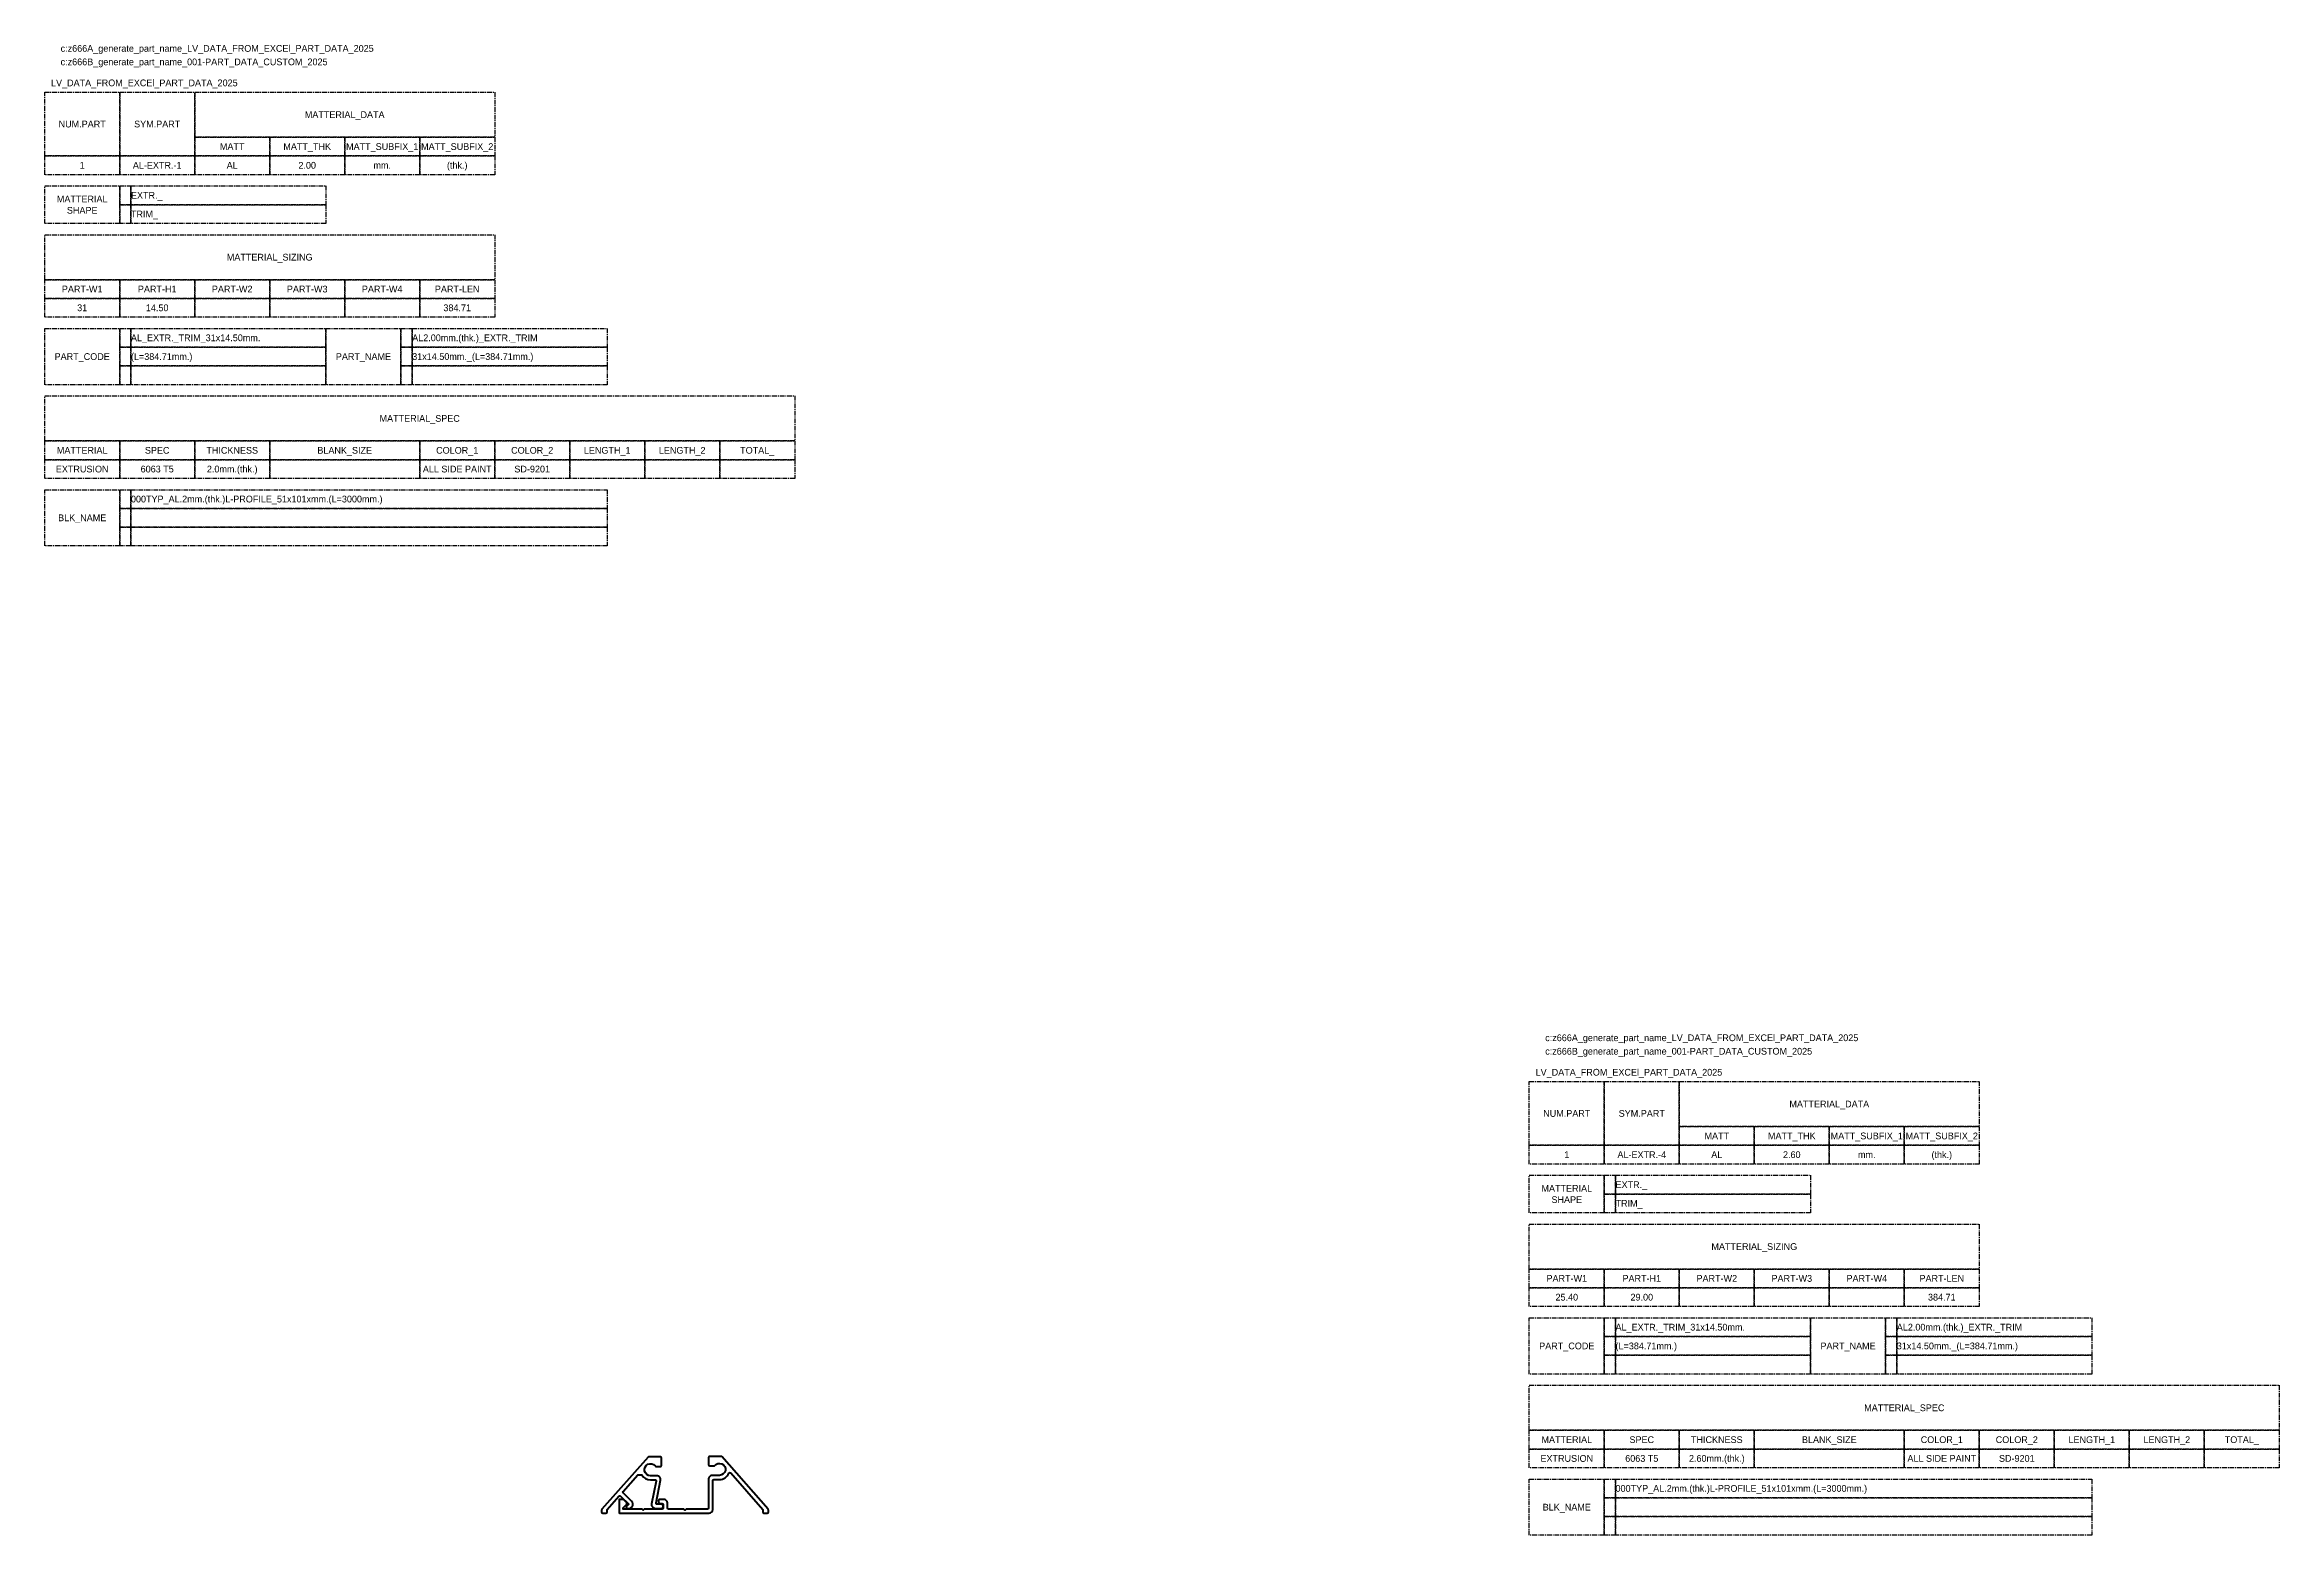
# Model space of a CAD drawing. Header units: millimetres. Extents: x -244126 to 368105, y -173968 to 259060.
# Drawn here: x 13045 to 13641, y 4153 to 4551 of the extents above; entities that cross this region are included whole.
import ezdxf
from ezdxf.enums import TextEntityAlignment as Align

# ---------------------------------------------------------------- set-up
doc = ezdxf.new("R2010")
doc.units = ezdxf.units.MM
doc.header["$MEASUREMENT"] = 0
doc.linetypes.add('CENTER', pattern=[2, 1.25, -0.25, 0.25, -0.25])
doc.layers.add('000 - GRID', color=8, linetype='CENTER')
doc.layers.add('002 - STRUCTURAL STEEL', color=4, linetype='Continuous')
doc.layers.add('SECTION', color=250, linetype='Continuous', lineweight=40)
doc.styles.add('TA', font='Cordia New.ttf', dxfattribs={"height": 4.5})

# ---------------------------------------------------------------- blocks, each defined once
blk = doc.blocks.new('*U3044')
at = {"layer": '002 - STRUCTURAL STEEL', "color": 0, "linetype": 'ByBlock'}
blk.add_lwpolyline([(0, 17), (20, 17), (20, 0), (0, 0)], close=True, dxfattribs=at)
blk = doc.blocks.new('*U4914')
at = {"layer": '002 - STRUCTURAL STEEL', "color": 0, "linetype": 'ByBlock'}
blk.add_lwpolyline([(0, 5), (20, 5), (20, 0), (0, 0)], close=True, dxfattribs=at)
blk = doc.blocks.new('*U72')
at = {"layer": '002 - STRUCTURAL STEEL', "color": 0, "linetype": 'ByBlock'}
blk.add_lwpolyline([(0, 12), (80, 12), (80, 0), (0, 0)], close=True, dxfattribs=at)
blk = doc.blocks.new('*U70')
at = {"layer": '002 - STRUCTURAL STEEL', "color": 0, "linetype": 'ByBlock'}
blk.add_lwpolyline([(0, 10), (20, 10), (20, 0), (0, 0)], close=True, dxfattribs=at)
blk = doc.blocks.new('*U71')
at = {"layer": '002 - STRUCTURAL STEEL', "color": 0, "linetype": 'ByBlock'}
blk.add_lwpolyline([(0, 12), (120, 12), (120, 0), (0, 0)], close=True, dxfattribs=at)
blk = doc.blocks.new('*U73')
at = {"layer": '002 - STRUCTURAL STEEL', "color": 0, "linetype": 'ByBlock'}
blk.add_lwpolyline([(0, 15), (20, 15), (20, 0), (0, 0)], close=True, dxfattribs=at)
blk = doc.blocks.new('*U68')
at = {"layer": '002 - STRUCTURAL STEEL', "color": 0, "linetype": 'ByBlock'}
blk.add_lwpolyline([(0, 5), (52, 5), (52, 0), (0, 0)], close=True, dxfattribs=at)
blk = doc.blocks.new('*U69')
at = {"layer": '002 - STRUCTURAL STEEL', "color": 0, "linetype": 'ByBlock'}
blk.add_lwpolyline([(0, 5), (3, 5), (3, 0), (0, 0)], close=True, dxfattribs=at)
blk = doc.blocks.new('*U74')
at = {"layer": '002 - STRUCTURAL STEEL', "color": 0, "linetype": 'ByBlock'}
blk.add_lwpolyline([(0, 5), (127, 5), (127, 0), (0, 0)], close=True, dxfattribs=at)
blk = doc.blocks.new('*U175')
at = {"layer": '002 - STRUCTURAL STEEL', "color": 0, "linetype": 'ByBlock'}
blk.add_lwpolyline([(0, 12), (200, 12), (200, 0), (0, 0)], close=True, dxfattribs=at)
blk = doc.blocks.new('*U4913')
at = {"layer": '002 - STRUCTURAL STEEL', "color": 0, "linetype": 'ByBlock'}
blk.add_lwpolyline([(0, 5), (40, 5), (40, 0), (0, 0)], close=True, dxfattribs=at)
blk = doc.blocks.new('LV_DATA_FROM_EXCEl_PART_DATA_2025')
at = {"color": 0}
for name, p in [('*U3044', (0, -17)), ('*U3044', (20, -17)), ('*U72', (40, -12)), ('*U4914', (0, -22)), ('*U4914', (20, -22)), ('*U4914', (40, -17)), ('*U4914', (40, -22)), ('*U4914', (60, -17)), ('*U4914', (60, -22)), ('*U4914', (80, -17)), ('*U4914', (80, -22)), ('*U4914', (100, -17)), ('*U4914', (100, -22)), ('*U70', (0, -35)), ('*U69', (20, -30)), ('*U68', (23, -30)), ('*U69', (20, -35)), ('*U68', (23, -35)), ('*U71', (0, -50)), ('*U4914', (0, -55)), ('*U4914', (20, -55)), ('*U4914', (40, -55)), ('*U4914', (60, -55)), ('*U4914', (80, -55)), ('*U4914', (100, -55)), ('*U4914', (0, -60)), ('*U4914', (20, -60)), ('*U4914', (40, -60)), ('*U4914', (60, -60)), ('*U4914', (80, -60)), ('*U4914', (100, -60)), ('*U73', (0, -78)), ('*U69', (20, -68)), ('*U68', (23, -68)), ('*U73', (75, -78)), ('*U69', (95, -68)), ('*U68', (98, -68)), ('*U69', (20, -73)), ('*U68', (23, -73)), ('*U69', (95, -73)), ('*U68', (98, -73)), ('*U69', (20, -78)), ('*U68', (23, -78)), ('*U69', (95, -78)), ('*U68', (98, -78)), ('*U175', (0, -93)), ('*U4914', (0, -98)), ('*U4914', (20, -98)), ('*U4914', (40, -98)), ('*U4913', (60, -98)), ('*U4914', (100, -98)), ('*U4914', (120, -98)), ('*U4914', (140, -98)), ('*U4914', (160, -98)), ('*U4914', (180, -98)), ('*U4914', (0, -103)), ('*U4914', (20, -103)), ('*U4914', (40, -103)), ('*U4913', (60, -103)), ('*U4914', (100, -103)), ('*U4914', (120, -103)), ('*U4914', (140, -103)), ('*U4914', (160, -103)), ('*U4914', (180, -103)), ('*U73', (0, -121)), ('*U69', (20, -111)), ('*U74', (23, -111)), ('*U69', (20, -116)), ('*U74', (23, -116)), ('*U69', (20, -121)), ('*U74', (23, -121))]:
    blk.add_blockref(name, p, dxfattribs=at)
at = {"color": 0, "style": 'TA'}
for s, p in [('MATTERIAL_DATA', (80, -6)), ('NUM.PART', (10, -8.5)), ('SYM.PART', (30, -8.5)), ('MATT', (50, -14.5)), ('MATT_THK', (70, -14.5)), ('MATT_SUBFIX_1', (90, -14.5)), ('MATT_SUBFIX_2', (110, -14.5)), ('MATTERIAL', (10, -28.5)), ('SHAPE', (10, -31.5)), ('MATTERIAL_SIZING', (60, -44)), ('PART-W1', (10, -52.5)), ('PART-H1', (30, -52.5)), ('PART-W2', (50, -52.5)), ('PART-W3', (70, -52.5)), ('PART-W4', (90, -52.5)), ('PART-LEN', (110, -52.5)), ('PART_CODE', (10, -70.5)), ('PART_NAME', (85, -70.5)), ('MATTERIAL_SPEC', (100, -87)), ('MATTERIAL', (10, -95.5)), ('SPEC', (30, -95.5)), ('THICKNESS', (50, -95.5)), ('BLANK_SIZE', (80, -95.5)), ('COLOR_1', (110, -95.5)), ('COLOR_2', (130, -95.5)), ('LENGTH_1', (150, -95.5)), ('LENGTH_2', (170, -95.5)), ('TOTAL_', (190, -95.5)), ('BLK_NAME', (10, -113.5))]:
    blk.add_text(s, height=1.8, dxfattribs=at).set_placement(p, align=Align.MIDDLE_CENTER)
at = {"color": 3, "char_height": 1.8, "attachment_point": 1, "style": 'TA'}
for s, insert, width in [('c:z666A_generate_part_name_LV_DATA_FROM_EXCEl_PART_DATA_2025', (4.25, 12.57), 88.6913), ('c:z666B_generate_part_name_001-PART_DATA_CUSTOM_2025', (4.25, 8.98), 76.3713), ('LV_DATA_FROM_EXCEl_PART_DATA_2025', (1.69, 3.38), 51.7354)]:
    blk.add_mtext(s, dxfattribs=dict(at, insert=insert, width=width))
at = {"color": 0, "style": 'TA'}
for tag, p in [('NUM.PART_VALUE', (10, -19.5)), ('NO.CODE', (30, -19.5)), ('MATT_VALUE', (50, -19.5)), ('MATT_THK_VALUE', (70, -19.5)), ('MATT_SUBFIX_1_VALUE', (90, -19.5)), ('MATT_SUBFIX_2_VALUE', (110, -19.5)), ('PART-W1_VALUE', (10, -57.5)), ('PART-H1_VALUE', (30, -57.5)), ('PART-W2_VALUE', (50, -57.5)), ('PART-W3_VALUE', (70, -57.5)), ('PART-W4_VALUE', (90, -57.5)), ('PART-LEN_VALUE', (110, -57.5))]:
    blk.add_attdef(tag, text='', height=1.8, dxfattribs=at).set_placement(p, align=Align.MIDDLE_CENTER)
for tag, p in [('MATTERIAL_SHPAE_VALUE_1', (23, -27.5)), ('MATTERIAL_SHPAE_VALUE_2', (23, -32.5)), ('CODE_VALUE_1', (23, -65.5)), ('PART_NAME_VALUE_1', (98, -65.5)), ('CODE_VALUE_2', (23, -70.5)), ('PART_NAME_VALUE_2', (98, -70.5)), ('PART_NAME_VALUE_3', (98, -75.5)), ('BLK_NAME_VAL_VALUE', (23, -108.5))]:
    blk.add_attdef(tag, text='', height=1.8, dxfattribs=at).set_placement(p, align=Align.MIDDLE_LEFT)
at = {"style": 'TA'}
for tag, p in [('MATTERIAL_VALUE_1', (10, -100.5)), ('SPEC_VALUE', (30, -100.5)), ('THICKNESS_VALUE', (50, -100.5)), ('BLANK_SIZE_VALUE', (80, -100.5)), ('COATING_VALUE_1', (110, -100.5)), ('COATING_VALUE_2', (130, -100.5)), ('LENGTH_VALUE', (150, -100.5)), ('LENGTH_VALUE_2', (170, -100.5)), ('TOTAL__VALUE', (190, -100.5))]:
    blk.add_attdef(tag, text='', height=1.8, dxfattribs=at).set_placement(p, align=Align.MIDDLE_CENTER)

msp = doc.modelspace()

# ---------------------------------------------------------------- linework, layer by layer
at = {"layer": 'SECTION', "color": 1}
msp.add_lwpolyline([(13207.49923, 4171.69181, 0.22551118), (13207.73183, 4171.58129), (13208.90873, 4171.58129, 0.414213562), (13209.15873, 4171.83129), (13209.15873, 4173.83129, 0.414213562), (13208.90873, 4174.08129), (13205.77955, 4174.08129, 0.214342736), (13205.59263, 4173.9973), (13193.29681, 4160.15231, 0.183572579), (13193.23373, 4159.9863), (13193.23373, 4159.38129, 0.414213562), (13193.53373, 4159.08129), (13194.38373, 4159.08129, 0.414213562), (13194.68373, 4159.38129), (13194.68373, 4160.05744), (13197.85284, 4163.62582, -0.431659069), (13198.28928, 4163.63874), (13200.45873, 4161.46929), (13199.85769, 4160.86825, 0.510414913), (13199.9216, 4160.4684, 0.852860626), (13201.2212, 4162.26246), (13198.99586, 4164.4878, -0.396980638), (13198.98368, 4164.89914), (13202.87549, 4169.28129), (13203.95005, 4169.28129, 0.262191526), (13206.25873, 4167.98129), (13207.45541, 4167.98129, -0.472510369), (13207.74973, 4167.6232), (13206.55599, 4161.57492, 0.472510369), (13207.53707, 4160.38129), (13209.10873, 4160.38129, 1), (13209.10873, 4161.48129), (13208.02373, 4161.48129, -0.472510369), (13207.72941, 4161.83938), (13208.92315, 4167.88765, 0.472510369), (13207.94207, 4169.08129), (13206.25873, 4169.08129, -1.582353144)], format="xyb", close=True, dxfattribs=at)
at = {"layer": 'SECTION', "color": 1, "ltscale": 3}
msp.add_lwpolyline([(13225.2617, 4174.18129), (13222.00873, 4174.18129, 0.414213562), (13221.75873, 4173.93129), (13221.75873, 4171.98129, 0.414213562), (13222.05873, 4171.68129), (13223.33586, 4171.68129, -1.660521112), (13224.65873, 4169.18129), (13222.75873, 4169.18129, 0.414213562), (13221.75873, 4168.18129), (13221.75873, 4160.48129, -0.414213562), (13221.45873, 4160.18129), (13215.75873, 4160.18129), (13215.45873, 4159.88129), (13215.15873, 4160.18129), (13211.05873, 4160.18129, -0.414213562), (13210.75873, 4160.48129), (13210.75873, 4161.78129, 0.414213562), (13209.75873, 4162.78129), (13208.90873, 4162.78129, 1), (13208.90873, 4161.68129), (13209.35873, 4161.68129, -0.414213562), (13209.65873, 4161.38129), (13209.65873, 4160.48129, -0.414213562), (13209.35873, 4160.18129), (13204.60873, 4160.18129), (13204.30873, 4159.88129), (13204.00873, 4160.18129), (13198.95873, 4160.18129), (13198.95873, 4160.47418), (13199.81229, 4161.32773, 0.414213562), (13199.81229, 4162.03484), (13199.06584, 4162.78129), (13198.10873, 4162.78129, 0.414213562), (13197.85873, 4162.53129), (13197.85873, 4159.33129, 0.414213562), (13198.10873, 4159.08129), (13221.85873, 4159.08129, 0.414213562), (13222.85873, 4160.08129), (13222.85873, 4167.78129, -0.414213562), (13223.15873, 4168.08129), (13224.65873, 4168.08129, 0.301247464), (13227.14519, 4169.72888, -0.552481133), (13227.64656, 4169.81026), (13236.21774, 4160.08129), (13236.21774, 4159.38129, 0.414213562), (13236.51774, 4159.08129), (13237.38373, 4159.08129, 0.414213562), (13237.68373, 4159.38129), (13237.68373, 4159.98687, 0.182541755), (13237.62132, 4160.15213)], format="xyb", close=True, dxfattribs=at)

# ---------------------------------------------------------------- block references
at = {"layer": '000 - GRID'}
ref = msp.add_blockref('LV_DATA_FROM_EXCEl_PART_DATA_2025', (13044.71303, 4538.01635), dxfattribs=at)
ref.add_attrib('NUM.PART_VALUE', '1', dxfattribs={"layer": '0', "color": 0, "height": 1.8, "style": 'TA'}).set_placement((13054.71303, 4518.51635), align=Align.MIDDLE_CENTER)
ref.add_attrib('NO.CODE', 'AL-EXTR.-1', dxfattribs={"layer": '0', "color": 0, "height": 1.8, "style": 'TA'}).set_placement((13074.71303, 4518.51635), align=Align.MIDDLE_CENTER)
ref.add_attrib('MATT_VALUE', 'AL', dxfattribs={"layer": '0', "color": 0, "height": 1.8, "style": 'TA'}).set_placement((13094.71303, 4518.51635), align=Align.MIDDLE_CENTER)
ref.add_attrib('MATT_THK_VALUE', '2.00', dxfattribs={"layer": '0', "color": 0, "height": 1.8, "style": 'TA'}).set_placement((13114.71303, 4518.51635), align=Align.MIDDLE_CENTER)
ref.add_attrib('MATT_SUBFIX_1_VALUE', 'mm.', dxfattribs={"layer": '0', "color": 0, "height": 1.8, "style": 'TA'}).set_placement((13134.71303, 4518.51635), align=Align.MIDDLE_CENTER)
ref.add_attrib('MATT_SUBFIX_2_VALUE', '(thk.)', dxfattribs={"layer": '0', "color": 0, "height": 1.8, "style": 'TA'}).set_placement((13154.71303, 4518.51635), align=Align.MIDDLE_CENTER)
ref.add_attrib('MATTERIAL_SHPAE_VALUE_1', 'EXTR._', dxfattribs={"layer": '0', "color": 0, "height": 1.8, "style": 'TA'}).set_placement((13067.71303, 4510.51635), align=Align.MIDDLE_LEFT)
ref.add_attrib('MATTERIAL_SHPAE_VALUE_2', 'TRIM_', dxfattribs={"layer": '0', "color": 0, "height": 1.8, "style": 'TA'}).set_placement((13067.71303, 4505.51635), align=Align.MIDDLE_LEFT)
ref.add_attrib('PART-W1_VALUE', '31', dxfattribs={"layer": '0', "color": 0, "height": 1.8, "style": 'TA'}).set_placement((13054.71303, 4480.51635), align=Align.MIDDLE_CENTER)
ref.add_attrib('PART-H1_VALUE', '14.50', dxfattribs={"layer": '0', "color": 0, "height": 1.8, "style": 'TA'}).set_placement((13074.71303, 4480.51635), align=Align.MIDDLE_CENTER)
ref.add_attrib('PART-LEN_VALUE', '384.71', dxfattribs={"layer": '0', "color": 0, "height": 1.8, "style": 'TA'}).set_placement((13154.71303, 4480.51635), align=Align.MIDDLE_CENTER)
ref.add_attrib('CODE_VALUE_1', 'AL_EXTR._TRIM_31x14.50mm.', dxfattribs={"layer": '0', "color": 0, "height": 1.8, "style": 'TA'}).set_placement((13067.71303, 4472.51635), align=Align.MIDDLE_LEFT)
ref.add_attrib('CODE_VALUE_2', '(L=384.71mm.)', dxfattribs={"layer": '0', "color": 0, "height": 1.8, "style": 'TA'}).set_placement((13067.71303, 4467.51635), align=Align.MIDDLE_LEFT)
ref.add_attrib('PART_NAME_VALUE_1', 'AL2.00mm.(thk.)_EXTR._TRIM', dxfattribs={"layer": '0', "color": 0, "height": 1.8, "style": 'TA'}).set_placement((13142.71303, 4472.51635), align=Align.MIDDLE_LEFT)
ref.add_attrib('PART_NAME_VALUE_2', '31x14.50mm._(L=384.71mm.)', dxfattribs={"layer": '0', "color": 0, "height": 1.8, "style": 'TA'}).set_placement((13142.71303, 4467.51635), align=Align.MIDDLE_LEFT)
ref.add_attrib('MATTERIAL_VALUE_1', 'EXTRUSION', dxfattribs={"layer": '0', "height": 1.8, "style": 'TA'}).set_placement((13054.71303, 4437.51635), align=Align.MIDDLE_CENTER)
ref.add_attrib('SPEC_VALUE', '6063 T5', dxfattribs={"layer": '0', "height": 1.8, "style": 'TA'}).set_placement((13074.71303, 4437.51635), align=Align.MIDDLE_CENTER)
ref.add_attrib('THICKNESS_VALUE', '2.0mm.(thk.)', dxfattribs={"layer": '0', "height": 1.8, "style": 'TA'}).set_placement((13094.71303, 4437.51635), align=Align.MIDDLE_CENTER)
ref.add_attrib('COATING_VALUE_1', 'ALL SIDE PAINT', dxfattribs={"layer": '0', "height": 1.8, "style": 'TA'}).set_placement((13154.71303, 4437.51635), align=Align.MIDDLE_CENTER)
ref.add_attrib('COATING_VALUE_2', 'SD-9201', dxfattribs={"layer": '0', "height": 1.8, "style": 'TA'}).set_placement((13174.71303, 4437.51635), align=Align.MIDDLE_CENTER)
ref.add_attrib('BLK_NAME_VAL_VALUE', '000TYP_AL.2mm.(thk.)L-PROFILE_51x101xmm.(L=3000mm.)', dxfattribs={"layer": '0', "color": 0, "height": 1.8, "style": 'TA'}).set_placement((13067.71303, 4429.51635), align=Align.MIDDLE_LEFT)
ref = msp.add_blockref('LV_DATA_FROM_EXCEl_PART_DATA_2025', (13440.59272, 4274.19072), dxfattribs=at)
ref.add_attrib('NUM.PART_VALUE', '1', dxfattribs={"layer": '0', "color": 0, "height": 1.8, "style": 'TA'}).set_placement((13450.59272, 4254.69072), align=Align.MIDDLE_CENTER)
ref.add_attrib('NO.CODE', 'AL-EXTR.-4', dxfattribs={"layer": '0', "color": 0, "height": 1.8, "style": 'TA'}).set_placement((13470.59272, 4254.69072), align=Align.MIDDLE_CENTER)
ref.add_attrib('MATT_VALUE', 'AL', dxfattribs={"layer": '0', "color": 0, "height": 1.8, "style": 'TA'}).set_placement((13490.59272, 4254.69072), align=Align.MIDDLE_CENTER)
ref.add_attrib('MATT_THK_VALUE', '2.60', dxfattribs={"layer": '0', "color": 0, "height": 1.8, "style": 'TA'}).set_placement((13510.59272, 4254.69072), align=Align.MIDDLE_CENTER)
ref.add_attrib('MATT_SUBFIX_1_VALUE', 'mm.', dxfattribs={"layer": '0', "color": 0, "height": 1.8, "style": 'TA'}).set_placement((13530.59272, 4254.69072), align=Align.MIDDLE_CENTER)
ref.add_attrib('MATT_SUBFIX_2_VALUE', '(thk.)', dxfattribs={"layer": '0', "color": 0, "height": 1.8, "style": 'TA'}).set_placement((13550.59272, 4254.69072), align=Align.MIDDLE_CENTER)
ref.add_attrib('MATTERIAL_SHPAE_VALUE_1', 'EXTR._', dxfattribs={"layer": '0', "color": 0, "height": 1.8, "style": 'TA'}).set_placement((13463.59272, 4246.69072), align=Align.MIDDLE_LEFT)
ref.add_attrib('MATTERIAL_SHPAE_VALUE_2', 'TRIM_', dxfattribs={"layer": '0', "color": 0, "height": 1.8, "style": 'TA'}).set_placement((13463.59272, 4241.69072), align=Align.MIDDLE_LEFT)
ref.add_attrib('PART-W1_VALUE', '25.40', dxfattribs={"layer": '0', "color": 0, "height": 1.8, "style": 'TA'}).set_placement((13450.59272, 4216.69072), align=Align.MIDDLE_CENTER)
ref.add_attrib('PART-H1_VALUE', '29.00', dxfattribs={"layer": '0', "color": 0, "height": 1.8, "style": 'TA'}).set_placement((13470.59272, 4216.69072), align=Align.MIDDLE_CENTER)
ref.add_attrib('PART-LEN_VALUE', '384.71', dxfattribs={"layer": '0', "color": 0, "height": 1.8, "style": 'TA'}).set_placement((13550.59272, 4216.69072), align=Align.MIDDLE_CENTER)
ref.add_attrib('CODE_VALUE_1', 'AL_EXTR._TRIM_31x14.50mm.', dxfattribs={"layer": '0', "color": 0, "height": 1.8, "style": 'TA'}).set_placement((13463.59272, 4208.69072), align=Align.MIDDLE_LEFT)
ref.add_attrib('CODE_VALUE_2', '(L=384.71mm.)', dxfattribs={"layer": '0', "color": 0, "height": 1.8, "style": 'TA'}).set_placement((13463.59272, 4203.69072), align=Align.MIDDLE_LEFT)
ref.add_attrib('PART_NAME_VALUE_1', 'AL2.00mm.(thk.)_EXTR._TRIM', dxfattribs={"layer": '0', "color": 0, "height": 1.8, "style": 'TA'}).set_placement((13538.59272, 4208.69072), align=Align.MIDDLE_LEFT)
ref.add_attrib('PART_NAME_VALUE_2', '31x14.50mm._(L=384.71mm.)', dxfattribs={"layer": '0', "color": 0, "height": 1.8, "style": 'TA'}).set_placement((13538.59272, 4203.69072), align=Align.MIDDLE_LEFT)
ref.add_attrib('MATTERIAL_VALUE_1', 'EXTRUSION', dxfattribs={"layer": '0', "height": 1.8, "style": 'TA'}).set_placement((13450.59272, 4173.69072), align=Align.MIDDLE_CENTER)
ref.add_attrib('SPEC_VALUE', '6063 T5', dxfattribs={"layer": '0', "height": 1.8, "style": 'TA'}).set_placement((13470.59272, 4173.69072), align=Align.MIDDLE_CENTER)
ref.add_attrib('THICKNESS_VALUE', '2.60mm.(thk.)', dxfattribs={"layer": '0', "height": 1.8, "style": 'TA'}).set_placement((13490.59272, 4173.69072), align=Align.MIDDLE_CENTER)
ref.add_attrib('COATING_VALUE_1', 'ALL SIDE PAINT', dxfattribs={"layer": '0', "height": 1.8, "style": 'TA'}).set_placement((13550.59272, 4173.69072), align=Align.MIDDLE_CENTER)
ref.add_attrib('COATING_VALUE_2', 'SD-9201', dxfattribs={"layer": '0', "height": 1.8, "style": 'TA'}).set_placement((13570.59272, 4173.69072), align=Align.MIDDLE_CENTER)
ref.add_attrib('BLK_NAME_VAL_VALUE', '000TYP_AL.2mm.(thk.)L-PROFILE_51x101xmm.(L=3000mm.)', dxfattribs={"layer": '0', "color": 0, "height": 1.8, "style": 'TA'}).set_placement((13463.59272, 4165.69072), align=Align.MIDDLE_LEFT)

doc.saveas('drawing.dxf')
